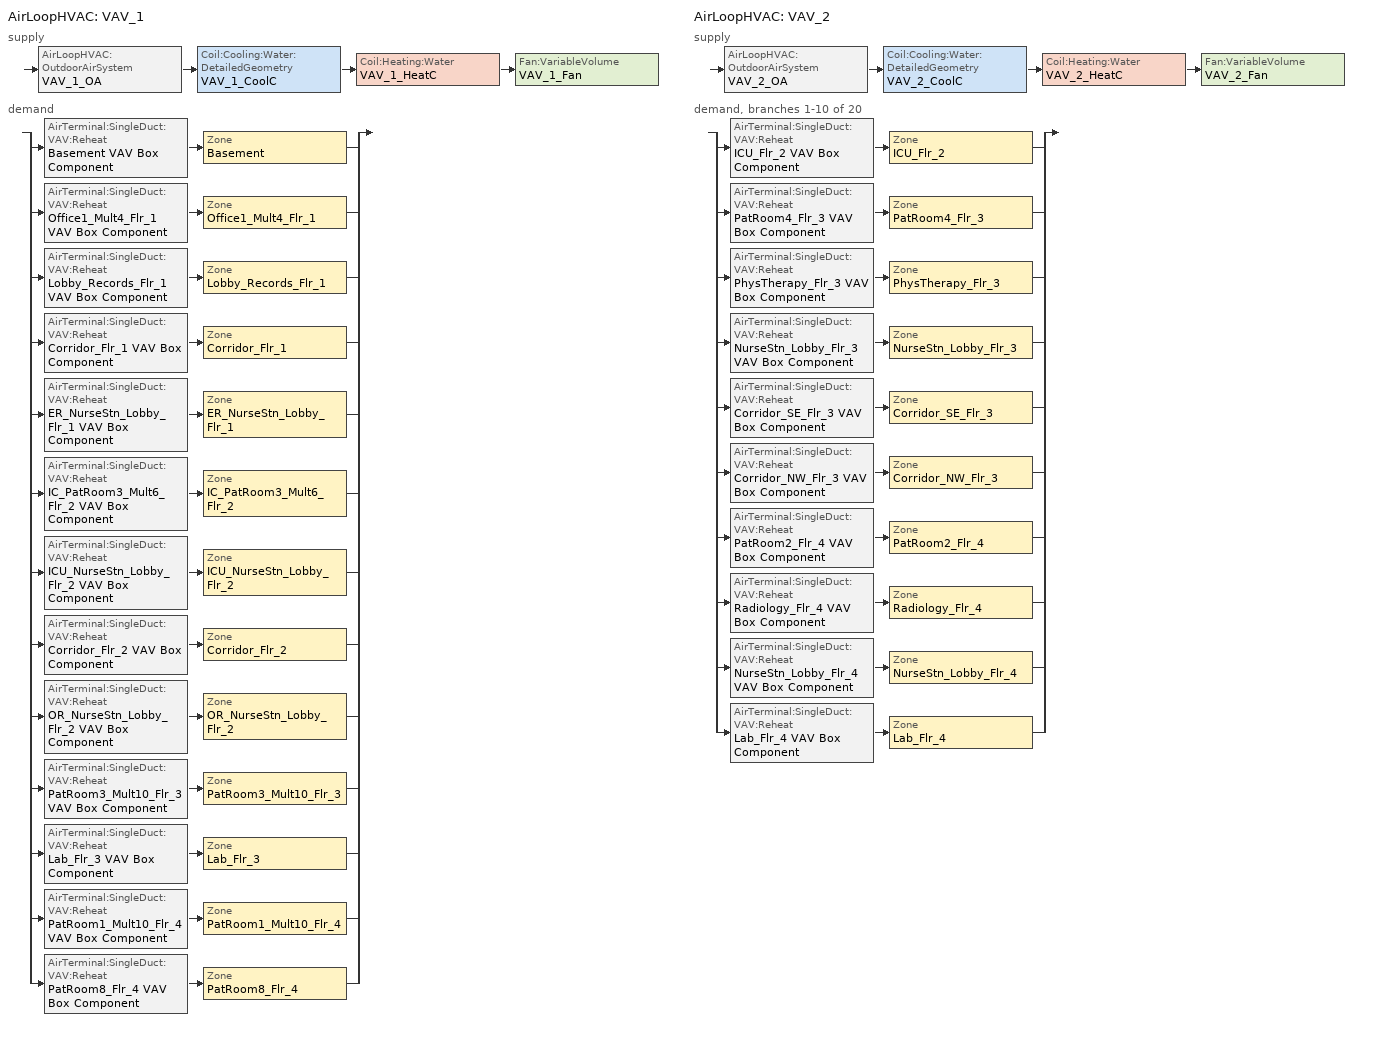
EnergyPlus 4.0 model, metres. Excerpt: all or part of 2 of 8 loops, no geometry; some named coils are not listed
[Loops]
AirLoopHVAC 'VAV_1'
 supply: AirLoopHVAC:OutdoorAirSystem 'VAV_1_OA' > Coil:Cooling:Water:DetailedGeometry 'VAV_1_CoolC' > Coil:Heating:Water 'VAV_1_HeatC' > Fan:VariableVolume 'VAV_1_Fan'
 demand: split
  | AirTerminal:SingleDuct:VAV:Reheat 'Basement VAV Box Component' > Zone 'Basement'
  | AirTerminal:SingleDuct:VAV:Reheat 'Office1_Mult4_Flr_1 VAV Box Component' > Zone 'Office1_Mult4_Flr_1'
  | AirTerminal:SingleDuct:VAV:Reheat 'Lobby_Records_Flr_1 VAV Box Component' > Zone 'Lobby_Records_Flr_1'
  | AirTerminal:SingleDuct:VAV:Reheat 'Corridor_Flr_1 VAV Box Component' > Zone 'Corridor_Flr_1'
  | AirTerminal:SingleDuct:VAV:Reheat 'ER_NurseStn_Lobby_Flr_1 VAV Box Component' > Zone 'ER_NurseStn_Lobby_Flr_1'
  | AirTerminal:SingleDuct:VAV:Reheat 'IC_PatRoom3_Mult6_Flr_2 VAV Box Component' > Zone 'IC_PatRoom3_Mult6_Flr_2'
  | AirTerminal:SingleDuct:VAV:Reheat 'ICU_NurseStn_Lobby_Flr_2 VAV Box Component' > Zone 'ICU_NurseStn_Lobby_Flr_2'
  | AirTerminal:SingleDuct:VAV:Reheat 'Corridor_Flr_2 VAV Box Component' > Zone 'Corridor_Flr_2'
  | AirTerminal:SingleDuct:VAV:Reheat 'OR_NurseStn_Lobby_Flr_2 VAV Box Component' > Zone 'OR_NurseStn_Lobby_Flr_2'
  | AirTerminal:SingleDuct:VAV:Reheat 'PatRoom3_Mult10_Flr_3 VAV Box Component' > Zone 'PatRoom3_Mult10_Flr_3'
  | AirTerminal:SingleDuct:VAV:Reheat 'Lab_Flr_3 VAV Box Component' > Zone 'Lab_Flr_3'
  | AirTerminal:SingleDuct:VAV:Reheat 'PatRoom1_Mult10_Flr_4 VAV Box Component' > Zone 'PatRoom1_Mult10_Flr_4'
  | AirTerminal:SingleDuct:VAV:Reheat 'PatRoom8_Flr_4 VAV Box Component' > Zone 'PatRoom8_Flr_4'
AirLoopHVAC 'VAV_2'
 supply: AirLoopHVAC:OutdoorAirSystem 'VAV_2_OA' > Coil:Cooling:Water:DetailedGeometry 'VAV_2_CoolC' > Coil:Heating:Water 'VAV_2_HeatC' > Fan:VariableVolume 'VAV_2_Fan'
 demand, branches 1-10 of 20: split
  | AirTerminal:SingleDuct:VAV:Reheat 'ICU_Flr_2 VAV Box Component' > Zone 'ICU_Flr_2'
  | AirTerminal:SingleDuct:VAV:Reheat 'PatRoom4_Flr_3 VAV Box Component' > Zone 'PatRoom4_Flr_3'
  | AirTerminal:SingleDuct:VAV:Reheat 'PhysTherapy_Flr_3 VAV Box Component' > Zone 'PhysTherapy_Flr_3'
  | AirTerminal:SingleDuct:VAV:Reheat 'NurseStn_Lobby_Flr_3 VAV Box Component' > Zone 'NurseStn_Lobby_Flr_3'
  | AirTerminal:SingleDuct:VAV:Reheat 'Corridor_SE_Flr_3 VAV Box Component' > Zone 'Corridor_SE_Flr_3'
  | AirTerminal:SingleDuct:VAV:Reheat 'Corridor_NW_Flr_3 VAV Box Component' > Zone 'Corridor_NW_Flr_3'
  | AirTerminal:SingleDuct:VAV:Reheat 'PatRoom2_Flr_4 VAV Box Component' > Zone 'PatRoom2_Flr_4'
  | AirTerminal:SingleDuct:VAV:Reheat 'Radiology_Flr_4 VAV Box Component' > Zone 'Radiology_Flr_4'
  | AirTerminal:SingleDuct:VAV:Reheat 'NurseStn_Lobby_Flr_4 VAV Box Component' > Zone 'NurseStn_Lobby_Flr_4'
  | AirTerminal:SingleDuct:VAV:Reheat 'Lab_Flr_4 VAV Box Component' > Zone 'Lab_Flr_4'
[Fan:VariableVolume] Availability Schedule=HVACOperationSchd; Pressure Rise=1017.592; Maximum Flow Rate {m3/s}=AUTOSIZE; Minimum Flow Rate {m3/s}=0; Motor In Airstream Fraction=1; Fan Coefficient 1=0.0407599; Fan Coefficient 2=0.088045; Fan Coefficient 3=-0.0729261; Fan Coefficient 4=0.94374; Fan Coefficient 5=0
Name | Fan Efficiency | Motor Efficiency
VAV_1_Fan | 0.6084 | 0.936
VAV_2_Fan | 0.61425 | 0.945
[Coil:Heating:Water] Availablility Schedule=ALWAYS_ON; U-Factor Times Area Value {W/K}=AUTOSIZE; Maximum Water Flow Rate {m3/s}=AUTOSIZE; Coil Peformance input method=UFactorTimesAreaAndDesignWaterFlowRate; Nominal Capacity=AUTOSIZE; Design Inlet Water Temperature=82.2; Design Inlet Air Temperature=16.6; Design Outlet Water Temperature=71.1; Design Outlet Air Temperature=32.2
VAV_1_HeatC; VAV_2_HeatC
[Coil:Cooling:Water:DetailedGeometry] Availablility Schedule=ALWAYS_ON; Maximum Water Flow Rate {m3/s}=AUTOSIZE; Tube Outside Surface Area  {m2}=AUTOSIZE; Total Tube Inside Area {m2}=AUTOSIZE; Fin Surface Area {m2}=AUTOSIZE; Minimum Airflow Area {m2}=AUTOSIZE; Coil Depth {m}=AUTOSIZE; Fin Diameter {m}=AUTOSIZE; Fin Thickness {m}=0.0015; Tube Inside Diameter  {m}=0.01445; Tube Outside Diameter {m}=0.0159; Tube Thermal Conductivity {W/m-K}=0.386; Fin Thermal Conductivity {W/m-K}=0.204; Fin Spacing {m}=0.0018; Tube Depth Spacing {m}=0.026; Number of Tube Rows=6; Number of Tubes per Row=AUTOSIZE
VAV_1_CoolC; VAV_2_CoolC
[AirTerminal:SingleDuct:VAV:Reheat] Availability Schedule=ALWAYS_ON; Maximum Air Flow Rate {m3/s}=AUTOSIZE; Zone Minimum Air Flow Input Method=Constant; Maximum Hot Water or Steam Flow Rate {m3/s}=AUTOSIZE; Minimum Hot Water or Steam Flow Rate {m3/s}=0; Convergence Tolerance=0.001; Damper Heating Action=NORMAL
Name | Constant Minimum Air Flow Fraction | Reheat Coil
Basement VAV Box Component | 0.3 | Basement VAV Box Reheat Coil
Corridor_Flr_1 VAV Box Component | 0.3 | Corridor_Flr_1 VAV Box Reheat Coil
Corridor_Flr_2 VAV Box Component | 0.3 | Corridor_Flr_2 VAV Box Reheat Coil
Corridor_NW_Flr_3 VAV Box Component | 0.3 | Corridor_NW_Flr_3 VAV Box Reheat Coil
Corridor_SE_Flr_3 VAV Box Component | 0.3 | Corridor_SE_Flr_3 VAV Box Reheat Coil
ER_NurseStn_Lobby_Flr_1 VAV Box Component | 0.3 | ER_NurseStn_Lobby_Flr_1 VAV Box Reheat Coil
ICU_Flr_2 VAV Box Component | 1 | ICU_Flr_2 VAV Box Reheat Coil
ICU_NurseStn_Lobby_Flr_2 VAV Box Component | 0.3 | ICU_NurseStn_Lobby_Flr_2 VAV Box Reheat Coil
IC_PatRoom3_Mult6_Flr_2 VAV Box Component | 1 | IC_PatRoom3_Mult6_Flr_2 VAV Box Reheat Coil
Lab_Flr_3 VAV Box Component | 1 | Lab_Flr_3 VAV Box Reheat Coil
Lab_Flr_4 VAV Box Component | 1 | Lab_Flr_4 VAV Box Reheat Coil
Lobby_Records_Flr_1 VAV Box Component | 0.3 | Lobby_Records_Flr_1 VAV Box Reheat Coil
NurseStn_Lobby_Flr_3 VAV Box Component | 0.3 | NurseStn_Lobby_Flr_3 VAV Box Reheat Coil
NurseStn_Lobby_Flr_4 VAV Box Component | 0.3 | NurseStn_Lobby_Flr_4 VAV Box Reheat Coil
OR_NurseStn_Lobby_Flr_2 VAV Box Component | 0.3 | OR_NurseStn_Lobby_Flr_2 VAV Box Reheat Coil
Office1_Mult4_Flr_1 VAV Box Component | 0.3 | Office1_Mult4_Flr_1 VAV Box Reheat Coil
PatRoom1_Mult10_Flr_4 VAV Box Component | 1 | PatRoom1_Mult10_Flr_4 VAV Box Reheat Coil
PatRoom2_Flr_4 VAV Box Component | 1 | PatRoom2_Flr_4 VAV Box Reheat Coil
PatRoom3_Mult10_Flr_3 VAV Box Component | 1 | PatRoom3_Mult10_Flr_3 VAV Box Reheat Coil
PatRoom4_Flr_3 VAV Box Component | 1 | PatRoom4_Flr_3 VAV Box Reheat Coil
PatRoom8_Flr_4 VAV Box Component | 1 | PatRoom8_Flr_4 VAV Box Reheat Coil
PhysTherapy_Flr_3 VAV Box Component | 0.3 | PhysTherapy_Flr_3 VAV Box Reheat Coil
Radiology_Flr_4 VAV Box Component | 0.3 | Radiology_Flr_4 VAV Box Reheat Coil
[Zone equipment]
Basement: Basement VAV Box Component
Corridor_Flr_1: Corridor_Flr_1 VAV Box Component
Corridor_Flr_2: Corridor_Flr_2 VAV Box Component
Corridor_NW_Flr_3: Corridor_NW_Flr_3 VAV Box Component
Corridor_SE_Flr_3: Corridor_SE_Flr_3 VAV Box Component
ER_NurseStn_Lobby_Flr_1: ER_NurseStn_Lobby_Flr_1 VAV Box Component
ICU_Flr_2: ICU_Flr_2 VAV Box Component
ICU_NurseStn_Lobby_Flr_2: ICU_NurseStn_Lobby_Flr_2 VAV Box Component
IC_PatRoom3_Mult6_Flr_2: IC_PatRoom3_Mult6_Flr_2 VAV Box Component
Lab_Flr_3: Lab_Flr_3 VAV Box Component
Lab_Flr_4: Lab_Flr_4 VAV Box Component
Lobby_Records_Flr_1: Lobby_Records_Flr_1 VAV Box Component
NurseStn_Lobby_Flr_3: NurseStn_Lobby_Flr_3 VAV Box Component
NurseStn_Lobby_Flr_4: NurseStn_Lobby_Flr_4 VAV Box Component
OR_NurseStn_Lobby_Flr_2: OR_NurseStn_Lobby_Flr_2 VAV Box Component
Office1_Mult4_Flr_1: Office1_Mult4_Flr_1 VAV Box Component
PatRoom1_Mult10_Flr_4: PatRoom1_Mult10_Flr_4 VAV Box Component
PatRoom2_Flr_4: PatRoom2_Flr_4 VAV Box Component
PatRoom3_Mult10_Flr_3: PatRoom3_Mult10_Flr_3 VAV Box Component
PatRoom4_Flr_3: PatRoom4_Flr_3 VAV Box Component
PatRoom8_Flr_4: PatRoom8_Flr_4 VAV Box Component
PhysTherapy_Flr_3: PhysTherapy_Flr_3 VAV Box Component
Radiology_Flr_4: Radiology_Flr_4 VAV Box Component
[Sizing:Zone] Zone Cooling Design Supply Air Temperature {C}=11.1; Zone Heating Design Supply Air Temperature {C}=50; Zone Cooling Design Supply Air Humidity Ratio {kg-H20/kg-air}=0.007; Zone Heating Design Supply Air Humidity Ratio {kg-H20/kg-air}=0.008; Heating Design Air Flow Method {Flow/Zone | DesignDay}=DesignDay
Name | Outdoor Air Method | Outside Air Flow per Person {(m3/s)/person} | Cooling Design Air Flow Method {Flow/Zone | DesignDay | DesignDayWithLimit} | Outside Air Flow per Zone Floor Area {(m3/s)/m2} | Cooling Minimum Air Flow | Outside Air Flow per Zone {m3/s}
Basement; ER_NurseStn_Lobby_Flr_1; ICU_NurseStn_Lobby_Flr_2; Lobby_Records_Flr_1; NurseStn_Lobby_Flr_3; NurseStn_Lobby_Flr_4; OR_NurseStn_Lobby_Flr_2; Office1_Mult4_Flr_1 | Flow/Person | 0.01 | DesignDay
Corridor_Flr_1 | Flow/Area |  | DesignDay | 0.00025
Corridor_Flr_2 | Flow/Area |  | DesignDayWithLimit | 0.00025 | 1.349328
Corridor_NW_Flr_3; Corridor_SE_Flr_3 | Flow/Area |  | DesignDayWithLimit | 0.00025 | 1.343822
ICU_Flr_2 | Flow/Zone |  | DesignDayWithLimit |  | 4.39605 | 1.46535
IC_PatRoom3_Mult6_Flr_2; PatRoom1_Mult10_Flr_4 | Flow/Zone |  | DesignDayWithLimit |  | 0.148683 | 0.049561
Lab_Flr_3; Lab_Flr_4 | Flow/Zone |  | DesignDayWithLimit |  | 1.882 | 1.882
PatRoom2_Flr_4; PatRoom4_Flr_3 | Flow/Zone |  | DesignDayWithLimit |  | 0.24785 | 0.082617
PatRoom3_Mult10_Flr_3 | Flow/Zone |  | DesignDayWithLimit |  | 0.143767 | 0.047922
PatRoom8_Flr_4 | Flow/Zone |  | DesignDayWithLimit |  | 0.198267 | 0.066089
PhysTherapy_Flr_3 | Flow/Person | 0.008 | DesignDayWithLimit |  | 3.4697
Radiology_Flr_4 | Flow/Zone |  | DesignDayWithLimit |  | 8.67425 | 1.73485
[ZoneControl:Thermostat] Control Type Schedule=Dual Zone Control Type Sched
Name | Zone | Control 1
Basement Thermostat | Basement | Basement DualSPSched
Corridor_Flr_1 Thermostat | Corridor_Flr_1 | Corridor_Flr_1 DualSPSched
Corridor_Flr_2 Thermostat | Corridor_Flr_2 | Corridor_Flr_2 DualSPSched
Corridor_NW_Flr_3 Thermostat | Corridor_NW_Flr_3 | Corridor_NW_Flr_3 DualSPSched
Corridor_SE_Flr_3 Thermostat | Corridor_SE_Flr_3 | Corridor_SE_Flr_3 DualSPSched
ER_NurseStn_Lobby_Flr_1 Thermostat | ER_NurseStn_Lobby_Flr_1 | ER_NurseStn_Lobby_Flr_1 DualSPSched
ICU_Flr_2 Thermostat | ICU_Flr_2 | ICU_Flr_2 DualSPSched
ICU_NurseStn_Lobby_Flr_2 Thermostat | ICU_NurseStn_Lobby_Flr_2 | ICU_NurseStn_Lobby_Flr_2 DualSPSched
IC_PatRoom3_Mult6_Flr_2 Thermostat | IC_PatRoom3_Mult6_Flr_2 | IC_PatRoom3_Mult6_Flr_2 DualSPSched
Lab_Flr_3 Thermostat | Lab_Flr_3 | Lab_Flr_3 DualSPSched
Lab_Flr_4 Thermostat | Lab_Flr_4 | Lab_Flr_4 DualSPSched
Lobby_Records_Flr_1 Thermostat | Lobby_Records_Flr_1 | Lobby_Records_Flr_1 DualSPSched
NurseStn_Lobby_Flr_3 Thermostat | NurseStn_Lobby_Flr_3 | NurseStn_Lobby_Flr_3 DualSPSched
NurseStn_Lobby_Flr_4 Thermostat | NurseStn_Lobby_Flr_4 | NurseStn_Lobby_Flr_4 DualSPSched
OR_NurseStn_Lobby_Flr_2 Thermostat | OR_NurseStn_Lobby_Flr_2 | OR_NurseStn_Lobby_Flr_2 DualSPSched
Office1_Mult4_Flr_1 Thermostat | Office1_Mult4_Flr_1 | Office1_Mult4_Flr_1 DualSPSched
PatRoom1_Mult10_Flr_4 Thermostat | PatRoom1_Mult10_Flr_4 | PatRoom1_Mult10_Flr_4 DualSPSched
PatRoom2_Flr_4 Thermostat | PatRoom2_Flr_4 | PatRoom2_Flr_4 DualSPSched
PatRoom3_Mult10_Flr_3 Thermostat | PatRoom3_Mult10_Flr_3 | PatRoom3_Mult10_Flr_3 DualSPSched
PatRoom4_Flr_3 Thermostat | PatRoom4_Flr_3 | PatRoom4_Flr_3 DualSPSched
PatRoom8_Flr_4 Thermostat | PatRoom8_Flr_4 | PatRoom8_Flr_4 DualSPSched
PhysTherapy_Flr_3 Thermostat | PhysTherapy_Flr_3 | PhysTherapy_Flr_3 DualSPSched
Radiology_Flr_4 Thermostat | Radiology_Flr_4 | Radiology_Flr_4 DualSPSched
[ThermostatSetpoint:DualSetpoint]
Name | Heating Setpoint Temperature Schedule | Cooling Setpoint Temperature Schedule
Basement DualSPSched; Corridor_Flr_1 DualSPSched; Corridor_Flr_2 DualSPSched; Corridor_NW_Flr_3 DualSPSched; Corridor_SE_Flr_3 DualSPSched; ER_NurseStn_Lobby_Flr_1 DualSPSched; ICU_NurseStn_Lobby_Flr_2 DualSPSched; Lab_Flr_3 DualSPSched; Lab_Flr_4 DualSPSched; Lobby_Records_Flr_1 DualSPSched; NurseStn_Lobby_Flr_3 DualSPSched; NurseStn_Lobby_Flr_4 DualSPSched; OR_NurseStn_Lobby_Flr_2 DualSPSched; Office1_Mult4_Flr_1 DualSPSched; PhysTherapy_Flr_3 DualSPSched; Radiology_Flr_4 DualSPSched | ADMIN_HTGSETP_SCH | ADMIN_CLGSETP_SCH
ICU_Flr_2 DualSPSched; IC_PatRoom3_Mult6_Flr_2 DualSPSched; PatRoom1_Mult10_Flr_4 DualSPSched; PatRoom2_Flr_4 DualSPSched; PatRoom3_Mult10_Flr_3 DualSPSched; PatRoom4_Flr_3 DualSPSched; PatRoom8_Flr_4 DualSPSched | CRITICAL_HTGSETP_SCH | CRITICAL_CLGSETP_SCH
[Sizing:System] Type Of Load To Size On {Sensible}=Sensible; Design Outdoor Air Flow Rate {m3/s}=AUTOSIZE; Minimum System Air Flow Ratio=0.3; Preheat Design Temperature {C}=7; Preheat Design Humidity Ratio {kg-H2O/kg-air}=0.008; Precool Design Temperature {C}=11.1; Precool Design Humidity Ratio {kg-H2O/kg-air}=0.008; Central Cooling Design Supply Air Temperature {C}=7.2; Central Heating Design Supply Air Temperature {C}=16; Sizing Option {Coincident | NonCoincident}=Coincident; 100% Outdoor Air in Cooling {Yes | No}=No; 100% Outdoor Air in Heating {Yes | No}=No; Central Cooling Design Supply Air Humidity Ratio {kg-H2O/kg-air}=0.007; Central Heating Design Supply Air Humidity Ratio {kg-H2O/kg-air}=0.007; Cooling Design Air Flow Method=DesignDay; Cooling Design Air Flow Rate {m3/s}=0; Heating Design Air Flow Method=DesignDay; Heating Design Air Flow Rate {m3/s}=0
VAV_1; VAV_2
[Controller:OutdoorAir] Minimum Outdoor Air Flow Rate {m3/s}=AUTOSIZE; Maximum Outdoor Air Flow Rate {m3/s}=AUTOSIZE; Economizer Control Type=DifferentialDryBulb; Economizer Control Action Type=ModulateFlow; Economizer Maximum Limit Dry-Bulb Temperature {C}=28; Economizer Maximum Limit Enthalpy {J/kg}=64000; Economizer Minimum Limit Dry-Bulb Temperature {C}=-100; Lockout Type=NoLockout; Minimum Limit Type=FixedMinimum; Minimum Outdoor Air Schedule=ALWAYS_ON; Minimum Fraction of Outdoor Air Schedule=VAV_OAminFracSchedule
VAV_1_OA_Controller; VAV_2_OA_Controller
[Controller:WaterCoil] Control Variable {Temperature | HumidityRatio | TemperatureAndHumidityRatio | Flow}=Temperature; Maximum Actuated Flow {m3/s}=AUTOSIZE; Minimum Actuated Flow {m3/s}=0
Name | Action {Normal | Reverse} | Actuator Variable {Flow} | Actuator Variable {FLOW} | Controller Convergence Tolerance {delta C} [Delta temp from setpoint]
VAV_1_CoolC_Controller; VAV_2_CoolC_Controller | Reverse | Flow
VAV_1_HeatC_Controller; VAV_2_HeatC_Controller | Normal |  | Flow | 0.0001
[AirLoopHVAC] Design Supply Air Flow Rate {m3/s}=AUTOSIZE
VAV_1; VAV_2
[SetpointManager:Scheduled] Control Variable {Temperature | others }=Temperature; Schedule=Seasonal-Reset-Supply-Air-Temp-Sch
Name | Setpoint Node or NodeList
VAV_1 SAT setpoint | VAV_1 Supply Equipment Outlet Node
VAV_2 SAT setpoint | VAV_2 Supply Equipment Outlet Node
[SetpointManager:MixedAir]
Name | Control Variable {Temperature} | Setpoint Node or NodeList | Control Variable
VAV_1_CoolC SAT Manager | Temperature | VAV_1_CoolC-VAV_1_HeatCNode
VAV_1_HeatC SAT Manager | Temperature | VAV_1_HeatC-VAV_1_FanNode
VAV_1_OAMixed Air Temp Manager |  | VAV_1_OA-VAV_1_CoolCNode | Temperature
VAV_2_CoolC SAT Manager | Temperature | VAV_2_CoolC-VAV_2_HeatCNode
VAV_2_HeatC SAT Manager | Temperature | VAV_2_HeatC-VAV_2_FanNode
VAV_2_OAMixed Air Temp Manager |  | VAV_2_OA-VAV_2_CoolCNode | Temperature
[Schedule:Compact]
ALWAYS_ON: Through: 12/31, For: AllDays, Until: 24:00, 1
ADMIN_CLGSETP_SCH: Temperature, Through: 12/31, For: Weekdays, Until: 05:00, 25, Until: 18:00, 22.2, Until: 24:00, 25, For: SummerDesignDay, Until: 05:00, 25, Until: 18:00, 22.2, Until: 24:00, 25, For: WinterDesignDay, Until: 07:00, 25, Until: 15:00, 22.2, Until: 24:00, 25, For: Saturdays, Until: 07:00, 25, Until: 15:00, 22.2, Until: 24:00, 25, For: AllOtherDays, Until: 24:00, 25
ADMIN_HTGSETP_SCH: Temperature, Through: 12/31, For: Weekdays, Until: 05:00, 18.3, Until: 18:00, 21.1, Until: 24:00, 18.3, For: SummerDesignDay, Until: 05:00, 18.3, Until: 18:00, 21.1, Until: 24:00, 18.3, For: WinterDesignDay, Until: 07:00, 18.3, Until: 15:00, 21.1, Until: 24:00, 18.3, For: Saturdays, Until: 07:00, 18.3, Until: 15:00, 21.1, Until: 24:00, 18.3, For: AllOtherDays, Until: 24:00, 18.3
CRITICAL_CLGSETP_SCH: Temperature, Through: 12/31, For: AllDays, Until: 24:00, 22.2
CRITICAL_HTGSETP_SCH: Temperature, Through: 12/31, For: ALLDays, Until: 24:00, 21.1
Dual Zone Control Type Sched: Control Type, Through: 12/31, For: AllDays, Until: 24:00, 4
Seasonal-Reset-Supply-Air-Temp-Sch: Temperature, Through: 12/31, For: AllDays, Until: 24:00, 11.1
HVACOperationSchd: On/Off, Through: 12/31, For: AllDays, Until: 24:00, 1
VAV_OAminFracSchedule: Through: 12/31, For: AllDays, Until: 24:00, 0.25
